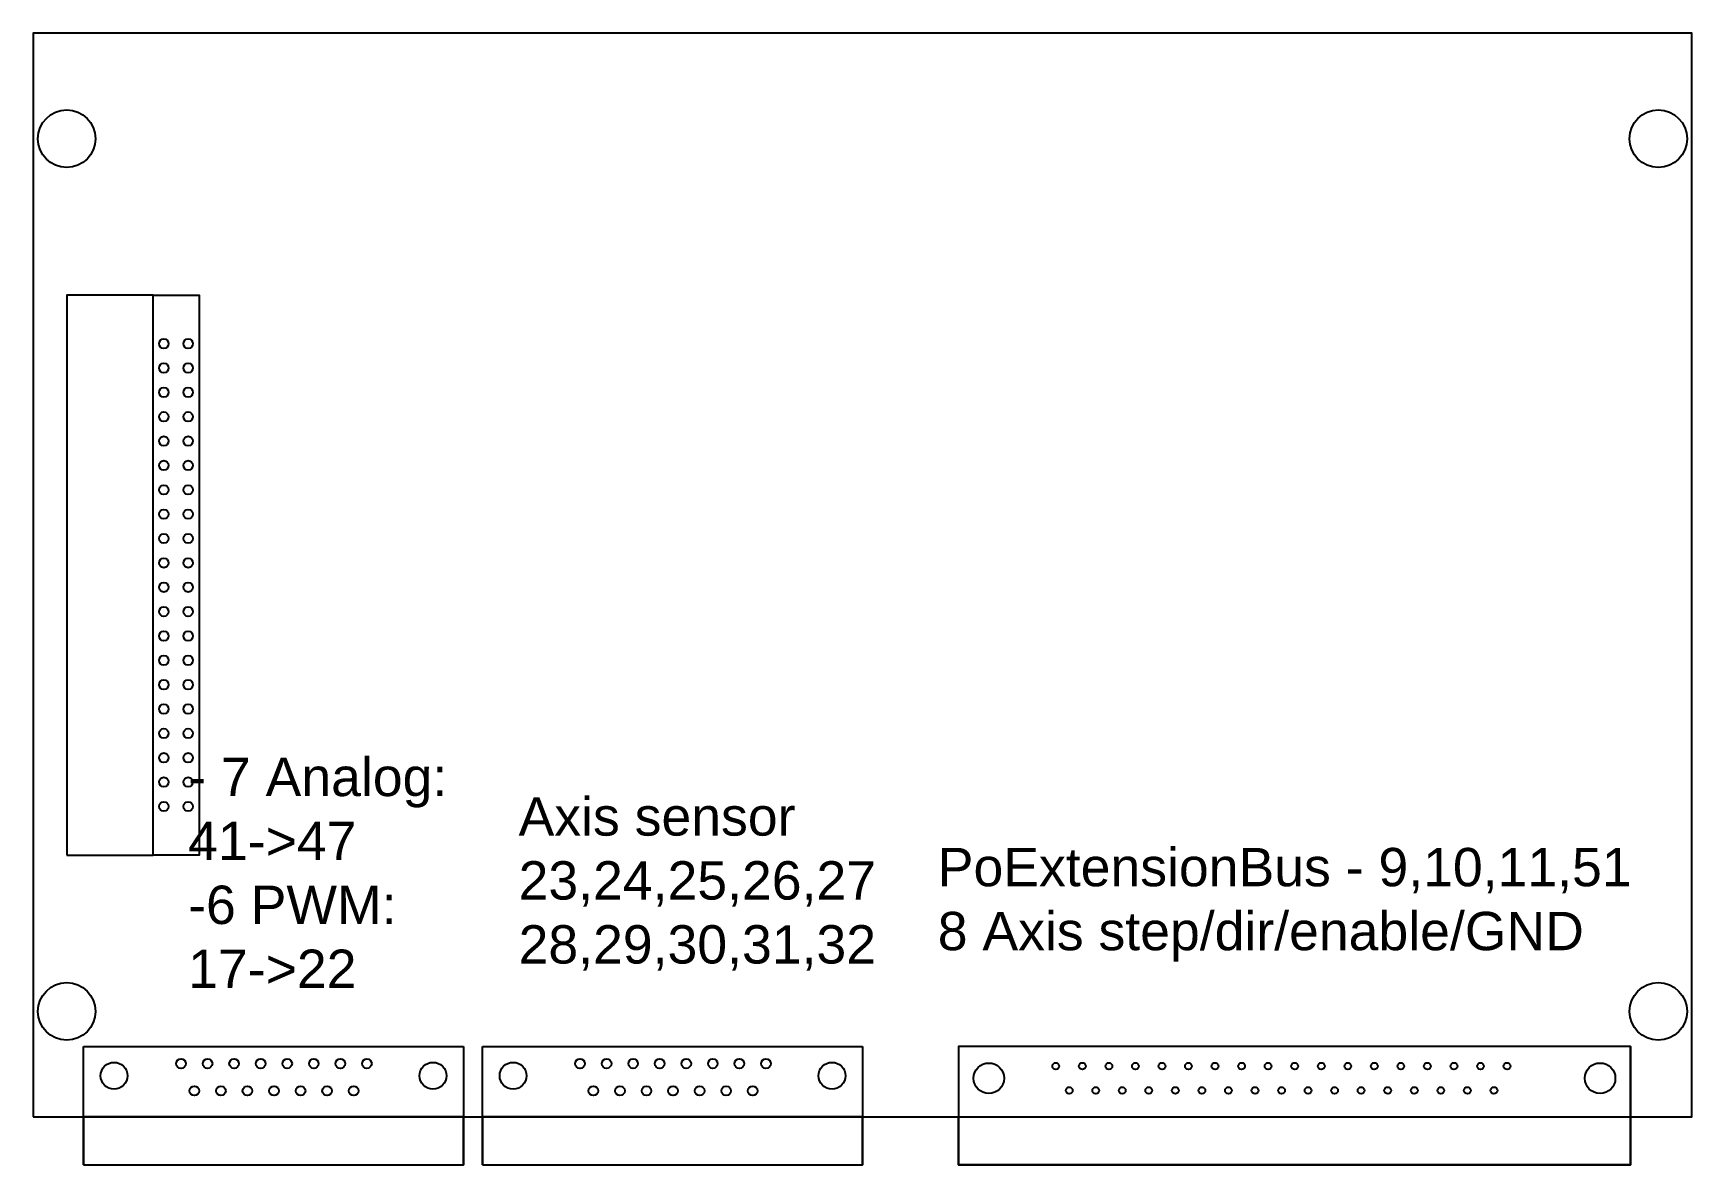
# Model space of a CAD drawing. Header units: inches. Extents: x 4 to 177, y 4 to 122.
import ezdxf

# ---------------------------------------------------------------- set-up
doc = ezdxf.new("R2010")
doc.units = ezdxf.units.IN
doc.header["$MEASUREMENT"] = 0
doc.styles.get("Standard").update_dxf_attribs({"font": 'arial.ttf'})

# ---------------------------------------------------------------- blocks, each defined once
blk = doc.blocks.new('*U5')
blk.add_circle((0, 0), 0.5)
blk = doc.blocks.new('*U7')
at = {"color": 0, "linetype": 'ByBlock', "lineweight": -2, "transparency": 16777216}
for p in [(0, 48.26), (2.54, 48.26), (0, 45.72), (2.54, 45.72), (0, 43.18), (2.54, 43.18), (0, 40.64), (2.54, 40.64), (0, 38.1), (2.54, 38.1), (0, 35.56), (2.54, 35.56), (0, 33.02), (2.54, 33.02), (0, 30.48), (2.54, 30.48), (0, 27.94), (2.54, 27.94), (0, 25.4), (2.54, 25.4), (0, 22.86), (2.54, 22.86), (0, 20.32), (2.54, 20.32), (0, 17.78), (2.54, 17.78), (0, 15.24), (2.54, 15.24), (0, 12.7), (2.54, 12.7), (0, 10.16), (2.54, 10.16), (0, 7.62), (2.54, 7.62), (0, 5.08), (2.54, 5.08), (0, 2.54), (2.54, 2.54), (0, 0), (2.54, 0)]:
    blk.add_blockref('*U5', p, dxfattribs=at)

msp = doc.modelspace()

# ---------------------------------------------------------------- linework, layer by layer
at = {"color": 2, "linetype": 'Continuous', "lineweight": 25, "true_color": 0xf1eb1f}
for p, q in [((9.36, 16.49), (48.98, 16.49)), ((9.36, 4.16), (9.36, 16.49)), ((48.98, 16.49), (48.98, 4.16)), ((50.98, 16.49), (90.6, 16.49)), ((50.98, 4.16), (50.98, 16.49)), ((90.6, 16.49), (90.6, 4.16))]:
    msp.add_line(p, q, dxfattribs=at)
at = {"color": 40, "linetype": 'Continuous', "lineweight": 25, "true_color": 0xf8d731}
msp.add_line((170.7, 16.49), (170.7, 6.59), dxfattribs=at)
for p, q in [((48.98, 4.16), (48.98, 9.16)), ((90.6, 4.16), (90.6, 9.16))]:
    msp.add_line(p, q)
for points in [[(4.1, 9.16), (177.1, 9.16), (177.1, 122.16), (4.1, 122.16)], [(9.36, 4.16), (48.98, 4.16), (48.98, 9.16), (9.36, 9.16)], [(50.98, 4.16), (90.6, 4.16), (90.6, 9.16), (50.98, 9.16)], [(170.7, 4.16), (100.6, 4.16), (100.6, 9.16), (170.7, 9.16)]]:
    msp.add_lwpolyline(points, close=True)
at = {"color": 30, "true_color": 0xf26722}
for points in [[(7.6, 36.46), (16.6, 36.46), (16.6, 94.86), (7.6, 94.86)], [(16.6, 94.86), (21.4, 94.86), (21.4, 36.46), (16.6, 36.46)]]:
    msp.add_lwpolyline(points, close=True, dxfattribs=at)
at = {"color": 40, "true_color": 0xf8d731}
msp.add_lwpolyline([(100.6, 4.16), (170.7, 4.16), (170.7, 16.49), (100.6, 16.49)], close=True, dxfattribs=at)
for centre in [(7.6, 111.16), (173.6, 111.16), (7.6, 20.16), (173.6, 20.16)]:
    msp.add_circle(centre, 3)
at = {"color": 2, "linetype": 'Continuous', "lineweight": 25, "true_color": 0xf1eb1f}
for centre, radius in [((12.54, 13.45), 1.4), ((19.52, 14.72), 0.5), ((22.29, 14.72), 0.5), ((25.06, 14.72), 0.5), ((27.83, 14.72), 0.5), ((30.6, 14.72), 0.5), ((33.37, 14.72), 0.5), ((36.14, 14.72), 0.5), ((38.91, 14.72), 0.5), ((45.8, 13.45), 1.4), ((54.16, 13.45), 1.4), ((61.14, 14.72), 0.5), ((63.91, 14.72), 0.5), ((66.68, 14.72), 0.5), ((69.45, 14.72), 0.5), ((72.22, 14.72), 0.5), ((74.99, 14.72), 0.5), ((77.76, 14.72), 0.5), ((80.53, 14.72), 0.5), ((87.42, 13.45), 1.4), ((20.91, 11.88), 0.5), ((23.68, 11.88), 0.5), ((26.45, 11.88), 0.5), ((29.22, 11.88), 0.5), ((31.99, 11.88), 0.5), ((34.76, 11.88), 0.5), ((37.53, 11.88), 0.5), ((62.53, 11.88), 0.5), ((65.3, 11.88), 0.5), ((68.07, 11.88), 0.5), ((70.84, 11.88), 0.5), ((73.61, 11.88), 0.5), ((76.38, 11.88), 0.5), ((79.15, 11.88), 0.5)]:
    msp.add_circle(centre, radius, dxfattribs=at)
at = {"color": 40, "linetype": 'Continuous', "lineweight": 25, "true_color": 0xf8d731}
for centre, radius in [((103.78, 13.19), 1.59), ((110.76, 14.46), 0.356), ((113.53, 14.46), 0.356), ((116.3, 14.46), 0.356), ((119.07, 14.46), 0.356), ((121.84, 14.46), 0.356), ((124.6, 14.46), 0.356), ((127.37, 14.46), 0.356), ((130.14, 14.46), 0.356), ((132.91, 14.46), 0.356), ((135.68, 14.46), 0.356), ((138.45, 14.46), 0.356), ((141.22, 14.46), 0.356), ((143.98, 14.46), 0.356), ((146.75, 14.46), 0.356), ((149.52, 14.46), 0.356), ((152.29, 14.46), 0.356), ((155.06, 14.46), 0.356), ((157.83, 14.46), 0.356), ((167.53, 13.19), 1.59), ((112.16, 11.92), 0.356), ((114.93, 11.92), 0.356), ((117.69, 11.92), 0.356), ((120.46, 11.92), 0.356), ((123.23, 11.92), 0.356), ((126, 11.92), 0.356), ((128.77, 11.92), 0.356), ((131.54, 11.92), 0.356), ((134.31, 11.92), 0.356), ((137.08, 11.92), 0.356), ((139.84, 11.92), 0.356), ((142.61, 11.92), 0.356), ((145.38, 11.92), 0.356), ((148.15, 11.92), 0.356), ((150.92, 11.92), 0.356), ((153.69, 11.92), 0.356), ((156.46, 11.92), 0.356)]:
    msp.add_circle(centre, radius, dxfattribs=at)

# ---------------------------------------------------------------- block references
at = {"color": 30, "true_color": 0xf26722}
msp.add_blockref('*U7', (17.73, 41.53), dxfattribs=at)

# ---------------------------------------------------------------- texts
at = {"char_height": 6, "attachment_point": 1}
for s, width, insert in [('{\\H0.66667x;- 7 Analog:\\P41->47\\P-6 PWM:\\P17->22}', 30.8776, (20.27, 46.61)), ('{\\H0.66667x;Axis sensor\\P23,24,25,26,27\\P28,29,30,31,32}', 30.8776, (54.73, 42.49)), ('{\\H0.66667x;PoExtensionBus - 9,10,11,51\\P8 Axis step/dir/enable/GND}', 72.1578, (98.45, 37.21))]:
    msp.add_mtext_dynamic_manual_height_columns(s, width=width, gutter_width=20.68, heights=[0], dxfattribs=dict(at, insert=insert))

doc.saveas('drawing.dxf')
